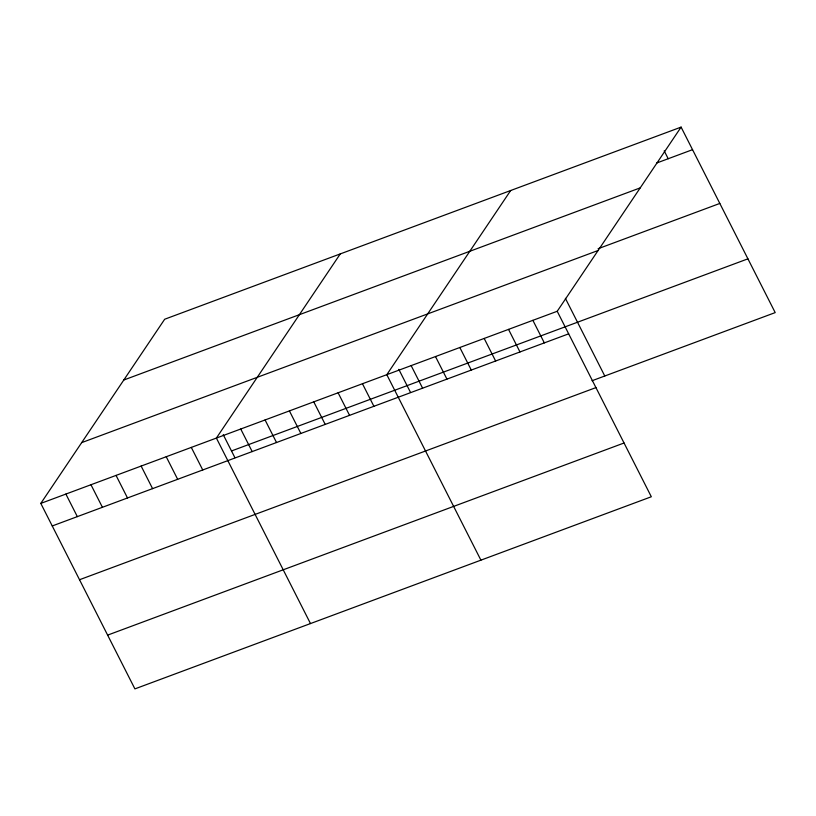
<?xml version="1.0" encoding="UTF-8"?>
<svg xmlns="http://www.w3.org/2000/svg" width="816" height="816" viewBox="0 0 816 816"><rect width="100%" height="100%" fill="white"/><g stroke="black" fill="none" stroke-linecap="round" stroke-linejoin="round"><path stroke-width="1.22" d="M681.095 127.112L557.216 311.273L651.321 496.76L134.905 688.888L40.8 503.401L164.679 319.24L681.095 127.112L775.2 312.599L592.028 380.746M340.262 253.919L216.383 438.07L310.488 623.567M510.673 190.516L386.804 374.677L480.91 560.164M656.605 163.047L692.539 149.675M123.797 380.011L640.213 187.884M598.097 248.727L719.824 203.439M81.682 442.629L598.097 250.502M40.8 503.401L557.216 311.273M231.499 450.962L747.925 258.835M52.244 525.963L568.67 333.836M79.529 579.727L595.945 387.6M107.63 635.123L624.046 442.996M664.193 150.838L668.202 158.732M565.386 298.34L604.778 376.003M532.879 320.331L544.323 342.893M508.531 329.389L519.976 351.951M484.184 338.446L495.628 361.009M459.836 347.504L471.291 370.066M435.489 356.561L446.944 379.124M411.152 365.619L422.596 388.181M398.82 369.352L410.499 392.363M362.457 383.734L373.901 406.297M338.11 392.792L349.564 415.354M313.762 401.849L325.217 424.412M289.415 410.907L300.869 433.469M265.078 419.954L276.522 442.527M240.73 429.012L252.175 451.585M223.237 434.673L234.916 457.684M191.301 447.403L202.745 469.975M166.219 456.736L177.664 479.308M141.137 466.069L152.582 488.641M116.045 475.402L127.5 497.964M90.964 484.735L102.418 507.297M65.882 494.068L77.336 516.63"/></g></svg>
